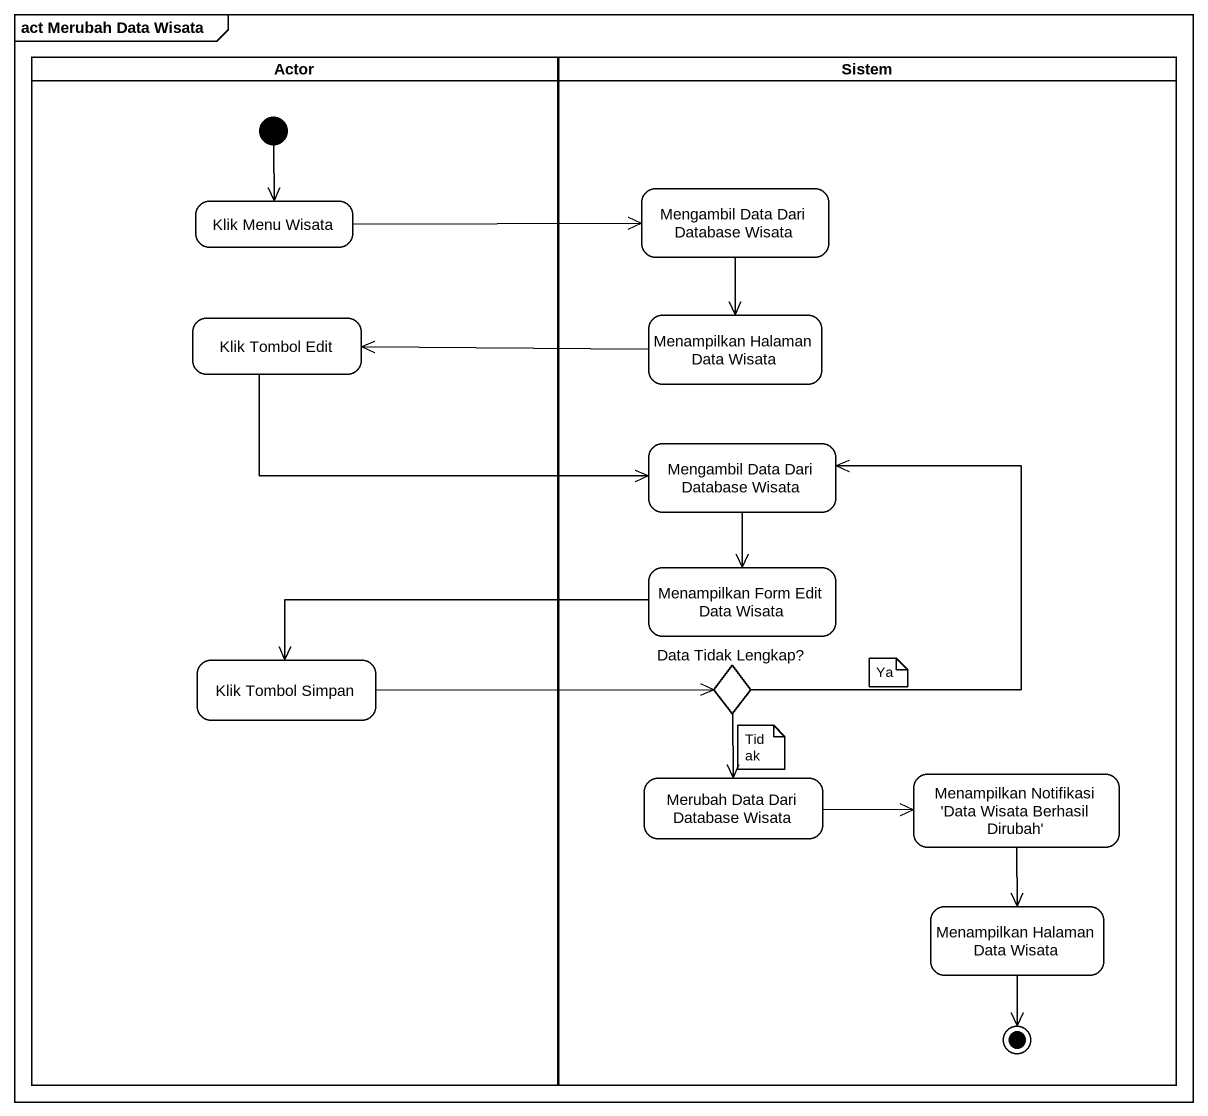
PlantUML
@startuml
mainframe act Merubah Data Wisata
hide empty description
state "Actor" as Actor_ <<partition>> {
  state "Klik Menu Wisata" as Klik_Menu_Wisata
  state "Klik Tombol Edit" as Klik_Tombol_Edit
  state "Klik Tombol Simpan" as Klik_Tombol_Simpan
  [*] --> Klik_Menu_Wisata
}
state Sistem <<partition>> {
  state "Mengambil Data Dari Database Wisata" as Mengambil_Data_Dari
  state "Menampilkan Halaman Data Wisata" as Menampilkan_Halaman_Data
  state "Mengambil Data Dari Database Wisata" as Mengambil_Data_Dari_2
  state "Menampilkan Form Edit Data Wisata" as Menampilkan_Form_Edit_Data
  state "Data Tidak Lengkap?" as Data_Tidak_Lengkap <<choice>>
  state "Merubah Data Dari Database Wisata" as Merubah_Data_Dari_Database
  state "Menampilkan Notifikasi 'Data Wisata Berhasil Dirubah'" as Menampilkan_Notifikasi_Data
  state "Menampilkan Halaman Data Wisata" as Menampilkan_Halaman_Data_2
  Menampilkan_Halaman_Data_2 --> [*]
}
Klik_Menu_Wisata -right-> Mengambil_Data_Dari
Mengambil_Data_Dari --> Menampilkan_Halaman_Data
Klik_Tombol_Edit -right-> Mengambil_Data_Dari_2
Menampilkan_Halaman_Data -left-> Klik_Tombol_Edit
Mengambil_Data_Dari_2 --> Menampilkan_Form_Edit_Data
Menampilkan_Form_Edit_Data -left-> Klik_Tombol_Simpan
Klik_Tombol_Simpan -right-> Data_Tidak_Lengkap
Data_Tidak_Lengkap -up-> Mengambil_Data_Dari_2
Data_Tidak_Lengkap --> Merubah_Data_Dari_Database
Merubah_Data_Dari_Database -right-> Menampilkan_Notifikasi_Data
Menampilkan_Notifikasi_Data --> Menampilkan_Halaman_Data_2
note as N1
  Ya
end note
note as N2
  Tidak
end note
@enduml
